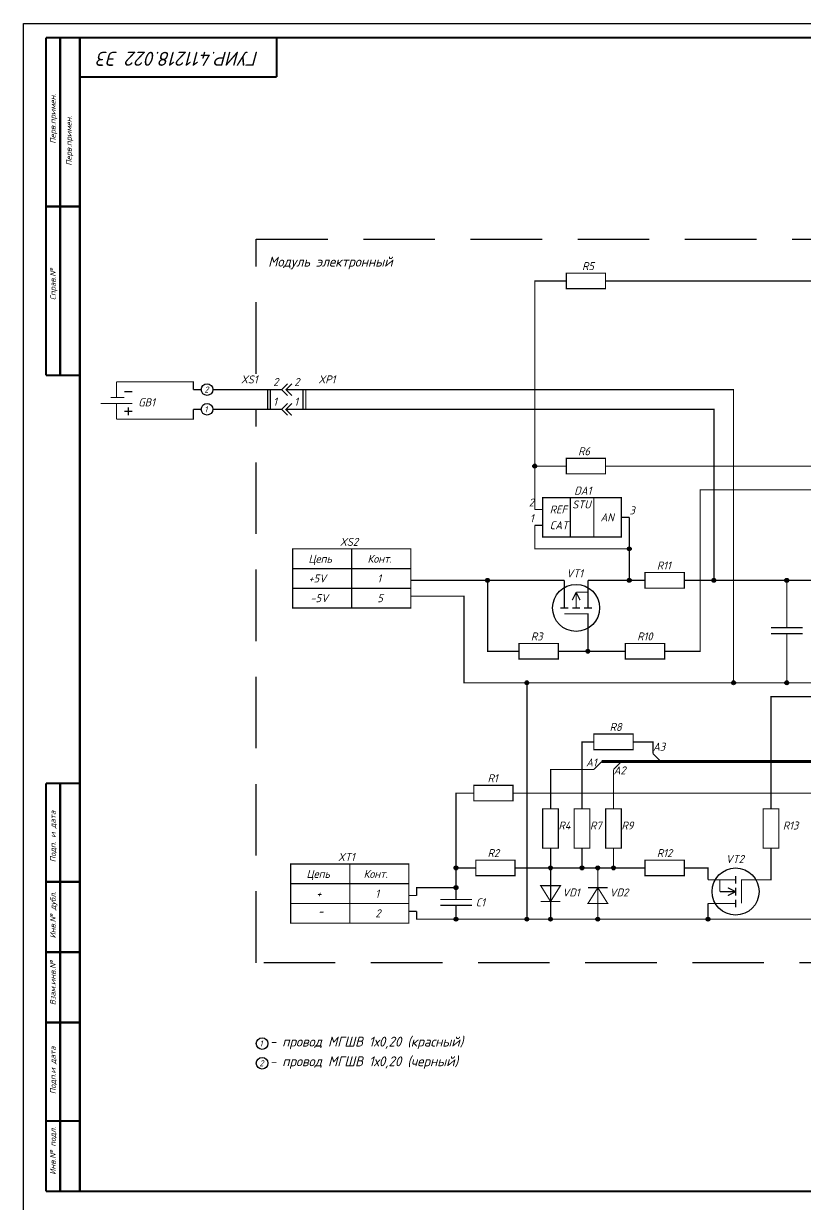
# Model space of a CAD drawing. Header units: millimetres. Extents: x 242 to 2202, y -792 to 1099.
# Drawn here: x 1608.1 to 1886.1, y -370.3 to 49.3 of the extents above; entities that cross this region are included whole.
import ezdxf

# ---------------------------------------------------------------- set-up
doc = ezdxf.new("R2010")
doc.units = ezdxf.units.MM
doc.linetypes.add('штриховаяX2', pattern=[38.1, 25.4, -12.7])
doc.layers.add('KONTUR', color=7, linetype='Continuous')
doc.layers.add('PDF _текст', color=7, linetype='Continuous')
doc.styles.add('GOST-2.304_Type-B_italic', font='GOST Common Italic.ttf')
doc.styles.add('PDF ISOCPEUR Italic', font='isocpeui.ttf')

msp = doc.modelspace()

# ---------------------------------------------------------------- linework, layer by layer
at = {"linetype": 'штриховаяX2'}
for p, q in [((1690.89, -75.14), (1690.89, -27.34)), ((1690.89, -27.34), (2176.15, -27.34)), ((1690.89, -284.45), (1690.89, -87.8)), ((2176.15, -284.45), (1690.89, -284.45))]:
    msp.add_line(p, q, dxfattribs=at)
for points, const_width in [([(1616.13, -75.71), (1616.13, 44.29)], 0.749), ([(1621.13, 44.29), (1621.13, -75.71)], 0.749), ([(1628.13, -15.71), (1616.13, -15.71)], 0.749), ([(1801.12, -39.39), (1815.06, -39.39), (1815.06, -44.93), (1801.12, -44.93), (1801.12, -39.39)], 0.42), ([(1789.92, -123.39), (1789.92, -107.99), (1789.92, -42.19), (1798.32, -42.19)], 0.42), ([(1801.12, -42.19), (1798.32, -42.19)], 0.42), ([(1815.12, -42.19), (1817.92, -42.19)], 0.42), ([(2020.92, -42.19), (1984.52, -42.19), (1935.52, -42.19), (1817.92, -42.19)], 0.42), ([(1628.13, -75.71), (1616.13, -75.71)], 0.749), ([(1641.19, -80.8), (1641.19, -78)], 0.42), ([(1668.49, -80.8), (1668.49, -80.8), (1668.49, -78), (1641.19, -78)], 0.42), ([(1702.01, -82.92), (1699.89, -80.8), (1702.01, -78.68)], 0.42), ([(1703.51, -82.92), (1701.39, -80.8), (1703.51, -78.68)], 0.42), ([(1639.09, -83.6), (1643.99, -83.6)], 0.42), ([(1641.19, -80.8), (1641.19, -83.6)], 0.42), ([(1643.99, -81.5), (1646.79, -81.5)], 0.42), ([(1671.29, -80.8), (1668.49, -80.8)], 0.42), ([(1675.49, -80.8), (1680.39, -80.8)], 0.42), ([(1680.39, -80.8), (1699.89, -80.8)], 0.42), ([(1694.89, -87.8), (1694.89, -80.8)], 0.42), ([(1695.89, -87.8), (1695.89, -80.8)], 0.42), ([(1701.39, -80.8), (1722.39, -80.8)], 0.42), ([(1707.51, -87.8), (1707.51, -80.8)], 0.42), ([(1708.51, -87.8), (1708.51, -80.8)], 0.42), ([(1722.39, -80.8), (1725.19, -80.8)], 0.42), ([(1722.39, -80.8), (1725.19, -80.8)], 0.42), ([(1860.59, -184.96), (1860.59, -80.8), (1725.19, -80.8)], 0.42), ([(2085.32, -141.59), (2085.32, -81.39), (1992.22, -81.39), (1992.22, -212.99), (1827.72, -212.99), (1813.72, -212.99)], 1.05), ([(1635.59, -85.7), (1646.79, -85.7)], 0.42), ([(1641.19, -85.7), (1641.19, -88.5)], 0.42), ([(1668.49, -87.8), (1668.49, -87.8), (1668.49, -91.3), (1641.19, -91.3)], 0.42), ([(1645.39, -87.1), (1645.39, -89.9)], 0.42), ([(1671.29, -87.8), (1668.49, -87.8)], 0.42), ([(1675.49, -87.8), (1680.39, -87.8)], 0.42), ([(1680.39, -87.8), (1699.89, -87.8)], 0.42), ([(1702.01, -89.92), (1699.89, -87.8), (1702.01, -85.68)], 0.42), ([(1703.51, -89.92), (1701.39, -87.8), (1703.51, -85.68)], 0.42), ([(1701.39, -87.8), (1722.39, -87.8)], 0.42), ([(1722.39, -87.8), (1725.19, -87.8)], 0.42), ([(1722.39, -87.8), (1725.19, -87.8)], 0.42), ([(1725.19, -87.8), (1853.62, -87.8), (1853.62, -148.59)], 0.42), ([(1641.19, -88.5), (1641.19, -91.3)], 0.42), ([(1643.99, -88.5), (1646.79, -88.5)], 0.42), ([(1798.32, -107.99), (1789.92, -107.99)], 0.42), ([(1801.12, -107.99), (1798.32, -107.99)], 0.42), ([(1801.12, -105.19), (1815.06, -105.19), (1815.06, -110.73), (1801.12, -110.73), (1801.12, -105.19)], 0.42), ([(1815.12, -107.99), (1817.92, -107.99)], 0.42), ([(2019.52, -107.99), (1817.92, -107.99)], 0.42), ([(2019.52, -116.39), (1848.72, -116.39), (1848.72, -173.79), (1838.92, -173.79)], 0.42), ([(1792.72, -119.19), (1820.66, -119.19), (1820.66, -133.13), (1792.72, -133.13), (1792.72, -119.19)], 0.42), ([(1802.52, -119.19), (1802.52, -133.19)], 0.42), ([(1810.92, -119.19), (1810.92, -133.19)], 0.42), ([(1873.92, -226.99), (1873.92, -189.89), (1987.32, -189.89), (1987.32, -120.59), (2019.52, -120.59)], 0.42), ([(1792.72, -123.39), (1789.92, -123.39)], 0.42), ([(1792.72, -128.99), (1789.92, -128.99)], 0.42), ([(1789.92, -128.99), (1789.92, -137.39), (1823.52, -137.39)], 0.42), ([(1820.72, -126.19), (1823.52, -126.19)], 0.42), ([(1823.52, -126.19), (1823.52, -137.39), (1823.52, -148.59)], 0.42), ([(1703.82, -158.39), (1703.82, -137.39), (1745.82, -137.39), (1745.82, -158.39), (1703.82, -158.39)], 0.42), ([(1724.82, -158.39), (1724.82, -137.39)], 0.42), ([(1703.82, -144.39), (1745.82, -144.39)], 0.42), ([(1829.12, -145.79), (1843.06, -145.79), (1843.06, -151.33), (1829.12, -151.33), (1829.12, -145.79)], 0.42), ([(1745.82, -148.59), (1748.62, -148.59)], 0.42), ([(1748.62, -148.59), (1773.12, -148.59)], 0.42), ([(1797.62, -148.59), (1773.12, -148.59), (1773.12, -148.59), (1773.12, -173.79), (1781.52, -173.79)], 0.42), ([(1800.42, -148.59), (1797.62, -148.59)], 0.42), ([(1800.42, -158.39), (1800.42, -148.59)], 0.42), ([(1808.82, -158.39), (1808.82, -148.59)], 0.42), ([(1808.82, -148.59), (1811.62, -148.59)], 0.42), ([(1811.62, -148.59), (1823.52, -148.59), (1829.12, -148.59), (1826.32, -148.59)], 0.42), ([(1843.12, -148.59), (1845.92, -148.59)], 0.42), ([(1845.92, -148.59), (1853.62, -148.59), (1879.52, -148.59), (1879.52, -162.59)], 0.42), ([(1879.52, -148.59), (1899.12, -148.59)], 0.42), ([(1703.82, -151.39), (1745.82, -151.39)], 0.42), ([(1745.82, -154.19), (1748.62, -154.19)], 0.42), ([(1974.72, -178.69), (1974.72, -184.99), (1957.92, -184.99), (1860.62, -184.99), (1787.12, -184.99), (1764.72, -184.99), (1764.72, -183.59), (1764.72, -154.19), (1748.62, -154.19)], 0.42), ([(1804.62, -152.79), (1803.22, -155.59)], 0.42), ([(1804.62, -158.39), (1804.62, -152.79)], 0.42), ([(1804.62, -152.79), (1806.02, -155.59)], 0.42), ([(1804.62, -152.79), (1808.82, -152.79)], 0.42), ([(1801.82, -158.39), (1799.02, -158.39)], 0.42), ([(1806.02, -158.39), (1803.22, -158.39)], 0.42), ([(1810.22, -158.39), (1807.42, -158.39)], 0.42), ([(1800.42, -160.49), (1808.82, -160.49), (1808.82, -167.49)], 0.42), ([(1879.52, -165.39), (1879.52, -162.59)], 0.42), ([(1808.82, -167.49), (1808.82, -170.29)], 0.42), ([(1885.12, -165.39), (1873.92, -165.39)], 0.42), ([(1873.92, -167.49), (1885.12, -167.49)], 0.42), ([(1879.52, -167.49), (1879.52, -170.29)], 0.42), ([(1784.32, -170.99), (1798.26, -170.99), (1798.26, -176.53), (1784.32, -176.53), (1784.32, -170.99)], 0.42), ([(1808.82, -170.29), (1808.82, -173.79), (1801.12, -173.79)], 0.42), ([(1822.12, -170.99), (1836.06, -170.99), (1836.06, -176.53), (1822.12, -176.53), (1822.12, -170.99)], 0.42), ([(1879.52, -170.29), (1879.52, -184.99)], 0.42), ([(1784.32, -173.79), (1781.52, -173.79)], 0.42), ([(1798.32, -173.79), (1801.12, -173.79)], 0.42), ([(1819.32, -173.79), (1808.82, -173.79)], 0.42), ([(1822.12, -173.79), (1819.32, -173.79)], 0.42), ([(1836.12, -173.79), (1838.92, -173.79)], 0.42), ([(1787.12, -268.99), (1787.12, -185.69), (1787.12, -184.99)], 0.42), ([(1810.92, -203.19), (1824.86, -203.19), (1824.86, -208.73), (1810.92, -208.73), (1810.92, -203.19)], 0.42), ([(1806.72, -226.99), (1806.72, -205.99), (1808.12, -205.99), (1808.12, -205.99)], 0.42), ([(1810.92, -205.99), (1808.12, -205.99)], 0.42), ([(1824.92, -205.99), (1827.72, -205.99)], 0.42), ([(1827.72, -205.99), (1831.92, -205.99), (1831.92, -210.19)], 0.42), ([(1899.12, -210.89), (1899.12, -224.19), (1899.12, -224.19), (1785.02, -224.19)], 0.42), ([(1810.92, -215.79), (1813.72, -212.99)], 0.42), ([(1817.92, -215.79), (1820.72, -212.99)], 0.42), ([(1834.72, -212.99), (1831.92, -210.19)], 0.42), ([(1810.92, -215.79), (1795.52, -215.79), (1795.52, -226.99)], 0.42), ([(1817.92, -215.79), (1817.92, -226.99)], 0.42), ([(1616.13, -220.71), (1616.13, -365.71)], 0.749), ([(1628.13, -220.71), (1616.13, -220.71)], 0.749), ([(1621.13, -220.71), (1621.13, -365.71)], 0.749), ([(1768.22, -221.39), (1782.16, -221.39), (1782.16, -226.93), (1768.22, -226.93), (1768.22, -221.39)], 0.42), ([(1765.42, -224.19), (1761.92, -224.19), (1761.92, -250.79), (1761.92, -257.79)], 0.42), ([(1768.22, -224.19), (1765.42, -224.19)], 0.42), ([(1782.22, -224.19), (1785.02, -224.19)], 0.42), ([(1792.72, -229.79), (1798.26, -229.79), (1798.26, -243.73), (1792.72, -243.73), (1792.72, -229.79)], 0.42), ([(1795.52, -229.79), (1795.52, -226.99)], 0.42), ([(1803.92, -229.79), (1809.46, -229.79), (1809.46, -243.73), (1803.92, -243.73), (1803.92, -229.79)], 0.42), ([(1806.72, -229.79), (1806.72, -226.99)], 0.42), ([(1815.12, -229.79), (1820.66, -229.79), (1820.66, -243.73), (1815.12, -243.73), (1815.12, -229.79)], 0.42), ([(1817.92, -229.79), (1817.92, -226.99)], 0.42), ([(1871.12, -229.79), (1876.66, -229.79), (1876.66, -243.73), (1871.12, -243.73), (1871.12, -229.79)], 0.42), ([(1873.92, -229.79), (1873.92, -226.99)], 0.42), ([(1795.52, -243.79), (1795.52, -246.59)], 0.42), ([(1795.52, -246.59), (1795.52, -250.79), (1795.52, -250.79)], 0.42), ([(1806.72, -243.79), (1806.72, -246.59)], 0.42), ([(1806.72, -246.59), (1806.72, -250.79)], 0.42), ([(1817.92, -243.79), (1817.92, -246.59)], 0.42), ([(1817.92, -246.59), (1817.92, -250.79)], 0.42), ([(1873.92, -246.59), (1873.92, -254.99), (1873.92, -254.99), (1873.22, -254.99)], 0.42), ([(1873.92, -243.79), (1873.92, -246.59)], 0.42), ([(1703.12, -270.39), (1703.12, -249.39), (1745.12, -249.39), (1745.12, -270.39), (1703.12, -270.39)], 0.42), ([(1724.12, -270.39), (1724.12, -249.39)], 0.42), ([(1766.12, -250.79), (1761.92, -250.79), (1761.92, -250.79)], 0.42), ([(1768.92, -250.79), (1766.12, -250.79)], 0.42), ([(1768.92, -247.99), (1782.86, -247.99), (1782.86, -253.53), (1768.92, -253.53), (1768.92, -247.99)], 0.42), ([(1782.92, -250.79), (1785.72, -250.79)], 0.42), ([(1785.72, -250.79), (1795.52, -250.79), (1806.72, -250.79), (1812.32, -250.79), (1817.92, -250.79), (1826.32, -250.79), (1826.32, -250.79)], 0.42), ([(1795.52, -254.29), (1795.52, -250.79), (1795.52, -250.79)], 0.42), ([(1812.32, -254.99), (1812.32, -250.79), (1812.32, -250.79)], 0.42), ([(1829.12, -250.79), (1826.32, -250.79)], 0.42), ([(1829.12, -247.99), (1843.06, -247.99), (1843.06, -253.53), (1829.12, -253.53), (1829.12, -247.99)], 0.42), ([(1843.12, -250.79), (1845.92, -250.79)], 0.42), ([(1845.92, -250.79), (1851.52, -250.79), (1851.52, -250.79), (1851.52, -252.19)], 0.42), ([(1628.13, -255.71), (1616.13, -255.71)], 0.749), ([(1795.52, -257.09), (1795.52, -254.29)], 0.42), ([(1812.32, -257.79), (1812.32, -254.99)], 0.42), ([(1851.52, -254.99), (1851.52, -252.19)], 0.42), ([(1861.32, -254.99), (1851.52, -254.99)], 0.42), ([(1855.72, -259.19), (1855.72, -254.99)], 0.42), ([(1861.32, -253.59), (1861.32, -256.39)], 0.42), ([(1863.42, -263.39), (1863.42, -254.99), (1870.42, -254.99)], 0.42), ([(1870.42, -254.99), (1873.22, -254.99)], 0.42), ([(1703.12, -256.39), (1745.12, -256.39)], 0.42), ([(1747.92, -260.59), (1747.92, -257.79), (1761.92, -257.79), (1761.92, -259.19), (1761.92, -259.19)], 0.42), ([(1761.92, -261.99), (1761.92, -259.19)], 0.42), ([(1795.52, -262.69), (1795.52, -257.09)], 0.42), ([(1815.82, -257.79), (1808.82, -257.79)], 0.42), ([(1812.32, -257.79), (1812.32, -263.39)], 0.42), ([(1861.32, -259.19), (1855.72, -259.19)], 0.42), ([(1861.32, -259.19), (1858.52, -257.79)], 0.42), ([(1858.52, -260.59), (1861.32, -259.19)], 0.42), ([(1861.32, -257.79), (1861.32, -260.59)], 0.42), ([(1703.12, -263.39), (1745.12, -263.39)], 0.42), ([(1745.12, -260.59), (1747.92, -260.59)], 0.42), ([(1767.52, -261.99), (1756.32, -261.99)], 0.42), ([(1756.32, -264.09), (1767.52, -264.09)], 0.42), ([(1761.92, -264.09), (1761.92, -266.89)], 0.42), ([(1792.02, -262.69), (1799.02, -262.69)], 0.42), ([(1795.52, -262.69), (1795.52, -265.49)], 0.42), ([(1812.32, -263.39), (1812.32, -266.19)], 0.42), ([(1851.52, -268.99), (1887.92, -268.99), (1914.52, -268.99), (2001.32, -268.99), (2001.32, -261.99)], 0.42), ([(1861.32, -263.39), (1851.52, -263.39)], 0.42), ([(1851.52, -263.39), (1851.52, -266.19)], 0.42), ([(1861.32, -261.99), (1861.32, -264.79)], 0.42), ([(1745.12, -266.19), (1747.92, -266.19)], 0.42), ([(1747.92, -266.19), (1747.92, -268.99), (1749.32, -268.99), (1761.92, -268.99), (1761.92, -268.99), (1761.92, -266.89)], 0.42), ([(1761.92, -268.99), (1787.12, -268.99), (1851.52, -268.99), (1851.52, -266.19)], 0.42), ([(1795.52, -265.49), (1795.52, -268.99), (1795.52, -268.99)], 0.42), ([(1812.32, -266.19), (1812.32, -268.99), (1812.32, -268.99)], 0.42), ([(1628.13, -280.71), (1616.13, -280.71)], 0.749), ([(1628.13, -305.71), (1616.13, -305.71)], 0.749), ([(1628.13, -340.71), (1616.13, -340.71)], 0.749), ([(1616.14, -365.71), (2197.14, -365.71)], 0.749)]:
    msp.add_lwpolyline(points, dxfattribs=dict(const_width=const_width))
at = {"const_width": 0.711}
for points in [[(1789.57, -107.99, 1), (1790.28, -107.99, 1)], [(1823.17, -137.39, 1), (1823.88, -137.39, 1)], [(1772.77, -148.59, 1), (1773.48, -148.59, 1)], [(1823.17, -148.59, 1), (1823.88, -148.59, 1)], [(1853.27, -148.59, 1), (1853.98, -148.59, 1)], [(1879.17, -148.59, 1), (1879.88, -148.59, 1)], [(1808.47, -173.79, 1), (1809.18, -173.79, 1)], [(1786.77, -184.99, 1), (1787.48, -184.99, 1)], [(1860.27, -184.99, 1), (1860.98, -184.99, 1)], [(1879.17, -184.99, 1), (1879.88, -184.99, 1)], [(1761.57, -250.79, 1), (1762.28, -250.79, 1)], [(1795.17, -250.79, 1), (1795.88, -250.79, 1)], [(1806.37, -250.79, 1), (1807.08, -250.79, 1)], [(1811.97, -250.79, 1), (1812.68, -250.79, 1)], [(1817.57, -250.79, 1), (1818.28, -250.79, 1)], [(1761.57, -257.79, 1), (1762.28, -257.79, 1)], [(1761.57, -268.99, 1), (1762.28, -268.99, 1)], [(1786.77, -268.99, 1), (1787.48, -268.99, 1)], [(1795.17, -268.99, 1), (1795.88, -268.99, 1)], [(1811.97, -268.99, 1), (1812.68, -268.99, 1)], [(1851.17, -268.99, 1), (1851.88, -268.99, 1)]]:
    msp.add_lwpolyline(points, format="xyb", close=True, dxfattribs=at)
at = {"const_width": 0.42}
for points in [[(1795.52, -262.69), (1792.02, -257.09), (1799.02, -257.09), (1795.52, -262.69)], [(1795.52, -262.69), (1792.02, -257.09), (1799.02, -257.09), (1795.52, -262.69)], [(1815.82, -263.39), (1808.82, -263.39), (1812.32, -257.79), (1815.82, -263.39)], [(1812.32, -257.79), (1815.82, -263.39), (1808.82, -263.39), (1812.32, -257.79)]]:
    msp.add_lwpolyline(points, close=True, dxfattribs=at)
for centre in [(1808.79, -173.76), (1808.79, -173.76), (1808.79, -173.76), (1808.79, -173.76), (1761.89, -250.76), (1761.89, -250.76), (1761.89, -250.76), (1761.89, -250.76), (1795.49, -250.76), (1795.49, -250.76), (1795.49, -250.76), (1795.49, -250.76), (1795.49, -250.76), (1795.49, -250.76), (1806.69, -250.76), (1806.69, -250.76), (1806.69, -250.76), (1806.69, -250.76), (1812.29, -250.76), (1812.29, -250.76), (1812.29, -250.76), (1812.29, -250.76), (1817.89, -250.76), (1817.89, -250.76), (1817.89, -250.76), (1817.89, -250.76), (1761.89, -268.96), (1761.89, -268.96), (1761.89, -268.96), (1761.89, -268.96), (1787.09, -268.96), (1787.09, -268.96), (1787.09, -268.96), (1787.09, -268.96), (1795.49, -268.96), (1795.49, -268.96), (1812.29, -268.96), (1812.29, -268.96), (1851.49, -268.96), (1851.49, -268.96), (1851.49, -268.96), (1851.49, -268.96)]:
    msp.add_circle(centre, 0.682)
for centre, major_axis, ratio in [((1673.36, -80.77), (0, 2.07), 0.999997), ((1673.36, -87.77), (0, 2.07), 0.999997), ((1789.89, -107.96), (0, 0.682), 0.99999), ((1789.89, -107.96), (0, 0.682), 0.99999), ((1789.89, -107.96), (0, 0.682), 0.99999), ((1789.89, -107.96), (0, 0.682), 0.99999), ((1823.49, -137.36), (0.682, 0), 0.997288), ((1823.49, -137.36), (0.682, 0), 0.997288), ((1823.49, -137.36), (0.682, 0), 0.997288), ((1823.49, -137.36), (0.682, 0), 0.997288), ((1773.09, -148.56), (0, 0.682), 0.999979), ((1773.09, -148.56), (0, 0.682), 0.999979), ((1773.09, -148.56), (0, 0.682), 0.999979), ((1773.09, -148.56), (0, 0.682), 0.999979), ((1804.59, -158.36), (0, 8.37), 0.999992), ((1823.49, -148.56), (0, 0.682), 0.999979), ((1823.49, -148.56), (0, 0.682), 0.999979), ((1823.49, -148.56), (0, 0.682), 0.999979), ((1823.49, -148.56), (0, 0.682), 0.999979), ((1853.59, -148.56), (0, 0.682), 0.999979), ((1853.59, -148.56), (0, 0.682), 0.999979), ((1853.59, -148.56), (0, 0.682), 0.999979), ((1853.59, -148.56), (0, 0.682), 0.999979), ((1879.49, -148.56), (0, 0.682), 0.999979), ((1879.49, -148.56), (0, 0.682), 0.999979), ((1879.49, -148.56), (0, 0.682), 0.999979), ((1879.49, -148.56), (0, 0.682), 0.999979), ((1787.09, -184.96), (0, 0.682), 0.999979), ((1787.09, -184.96), (0, 0.682), 0.999979), ((1787.09, -184.96), (0, 0.682), 0.999979), ((1787.09, -184.96), (0, 0.682), 0.999979), ((1860.59, -184.96), (0, 0.682), 0.999979), ((1860.59, -184.96), (0, 0.682), 0.999979), ((1860.59, -184.96), (0, 0.682), 0.999979), ((1860.59, -184.96), (0, 0.682), 0.999979), ((1879.49, -184.96), (0, 0.682), 0.999979), ((1879.49, -184.96), (0, 0.682), 0.999979), ((1861.29, -259.16), (0, 8.37), 0.999992), ((1761.89, -257.76), (0, 0.682), 0.999979), ((1761.89, -257.76), (0, 0.682), 0.999979), ((1761.89, -257.76), (0, 0.682), 0.999979), ((1761.89, -257.76), (0, 0.682), 0.999979), ((1692.96, -313.18), (0, 2.07), 0.999997), ((1692.96, -320.18), (0, 2.07), 0.999997)]:
    msp.add_ellipse(centre, major_axis=major_axis, ratio=ratio)
at = {"layer": 'KONTUR'}
for p, q in [((1608.14, -791.71), (1608.14, 49.29)), ((1608.14, 49.29), (2202.14, 49.29))]:
    msp.add_line(p, q, dxfattribs=at)
at = {"layer": 'PDF _текст', "const_width": 0.749}
for points in [[(1616.13, 44.29), (1628.13, 44.29)], [(1628.14, -365.71), (1628.14, 44.29), (2197.14, 44.29), (2197.14, -365.71)], [(1698.13, 44.29), (1698.13, 30.29)], [(1698.13, 30.29), (1628.13, 30.29)]]:
    msp.add_lwpolyline(points, dxfattribs=at)

# ---------------------------------------------------------------- texts
at = {"style": 'GOST-2.304_Type-B_italic'}
for s, p in [('Перв.примен.', (1619.57, 6.6)), ('Перв.примен.', (1625.25, -1.21)), ('Справ.№', (1619.57, -48.96)), ('Подп. и дата', (1619.57, -248.74)), ('Инв.№ дубл.', (1619.57, -275.82)), ('Взам.инв.№', (1619.57, -299.56)), ('Подп.и дата', (1619.57, -331.15)), ('Инв.№ подл.', (1619.57, -359.82))]:
    msp.add_text(s, height=2.032, rotation=90, dxfattribs=at).set_placement(p)
for s, height, p in [('Модуль электронный', 3.5, (1695.1, -37.07)), ('R5', 2.845, (1806.72, -38.32)), ('2', 2.13, (1672.41, -81.83)), ('XS1', 2.845, (1685.41, -78.58)), ('2', 2.84, (1696.89, -79.49)), ('2', 2.84, (1704.37, -79.49)), ('XP1', 2.845, (1712.95, -78.58)), ('GB1', 2.845, (1648.89, -86.73)), ('1', 2.84, (1696.89, -86.49)), ('1', 2.84, (1704.37, -86.49)), ('1', 2.13, (1672.41, -88.83)), ('R6', 2.845, (1805.32, -104.12)), ('DA1', 2.845, (1803.92, -118.12)), ('2', 2.84, (1787.74, -122.32)), ('STU', 2.845, (1803.22, -123.02)), ('1', 2.84, (1788.16, -127.92)), ('REF', 2.845, (1795.21, -124.81)), ('AN', 2.845, (1813.25, -127.61)), ('3', 2.84, (1823.57, -125.12)), ('CAT', 2.845, (1795.21, -130.41)), ('XS2', 2.845, (1720.62, -136.32)), ('Цепь', 2.845, (1709.42, -142.32)), ('Конт.', 2.845, (1730.42, -142.32)), ('R11', 2.845, (1833.32, -144.72)), ('+5V', 2.845, (1709.42, -149.32)), ('1', 2.84, (1733.92, -149.32)), ('VT1', 2.845, (1801.12, -147.52)), ('-5V', 2.845, (1710.12, -156.32)), ('5', 2.84, (1733.92, -156.32)), ('R3', 2.845, (1788.52, -169.92)), ('R10', 2.845, (1826.32, -169.92)), ('R8', 2.845, (1816.52, -202.12)), ('A3', 2.845, (1831.92, -209.12)), ('A1', 2.845, (1808.12, -214.72)), ('R1', 2.845, (1773.12, -220.32)), ('A2', 2.845, (1817.92, -217.52)), ('R4', 2.845, (1798.32, -237.12)), ('R7', 2.845, (1809.52, -237.12)), ('R9', 2.845, (1820.72, -237.12)), ('R13', 2.845, (1878.12, -237.12)), ('XT1', 2.845, (1719.92, -248.32)), ('R2', 2.845, (1773.12, -246.92)), ('R12', 2.845, (1833.32, -246.92)), ('VT2', 2.845, (1857.82, -249.02)), ('Цепь', 2.845, (1708.72, -254.32)), ('Конт.', 2.845, (1729.02, -254.32)), ('+', 2.84, (1712.22, -261.32)), ('1', 2.84, (1733.22, -261.32)), ('VD1', 2.845, (1799.72, -260.92)), ('VD2', 2.845, (1816.52, -260.92)), ('C1', 2.845, (1768.92, -264.42)), ('-', 2.84, (1712.92, -267.62)), ('2', 2.84, (1733.22, -268.32)), ('- провод МГШВ 1х0,20 (красный)', 3.5, (1695.69, -314.24)), ('1', 2.13, (1692.01, -314.25)), ('- провод МГШВ 1х0,20 (черный)', 3.5, (1695.69, -321.24)), ('2', 2.13, (1692.01, -321.25))]:
    msp.add_text(s, height=height, dxfattribs=at).set_placement(p)
at = {"layer": 'PDF _текст', "style": 'PDF ISOCPEUR Italic'}
msp.add_text('ГУИР.411218.022 Э3', height=5, rotation=180, dxfattribs=at).set_placement((1691.78, 39.29))

doc.saveas('drawing.dxf')
